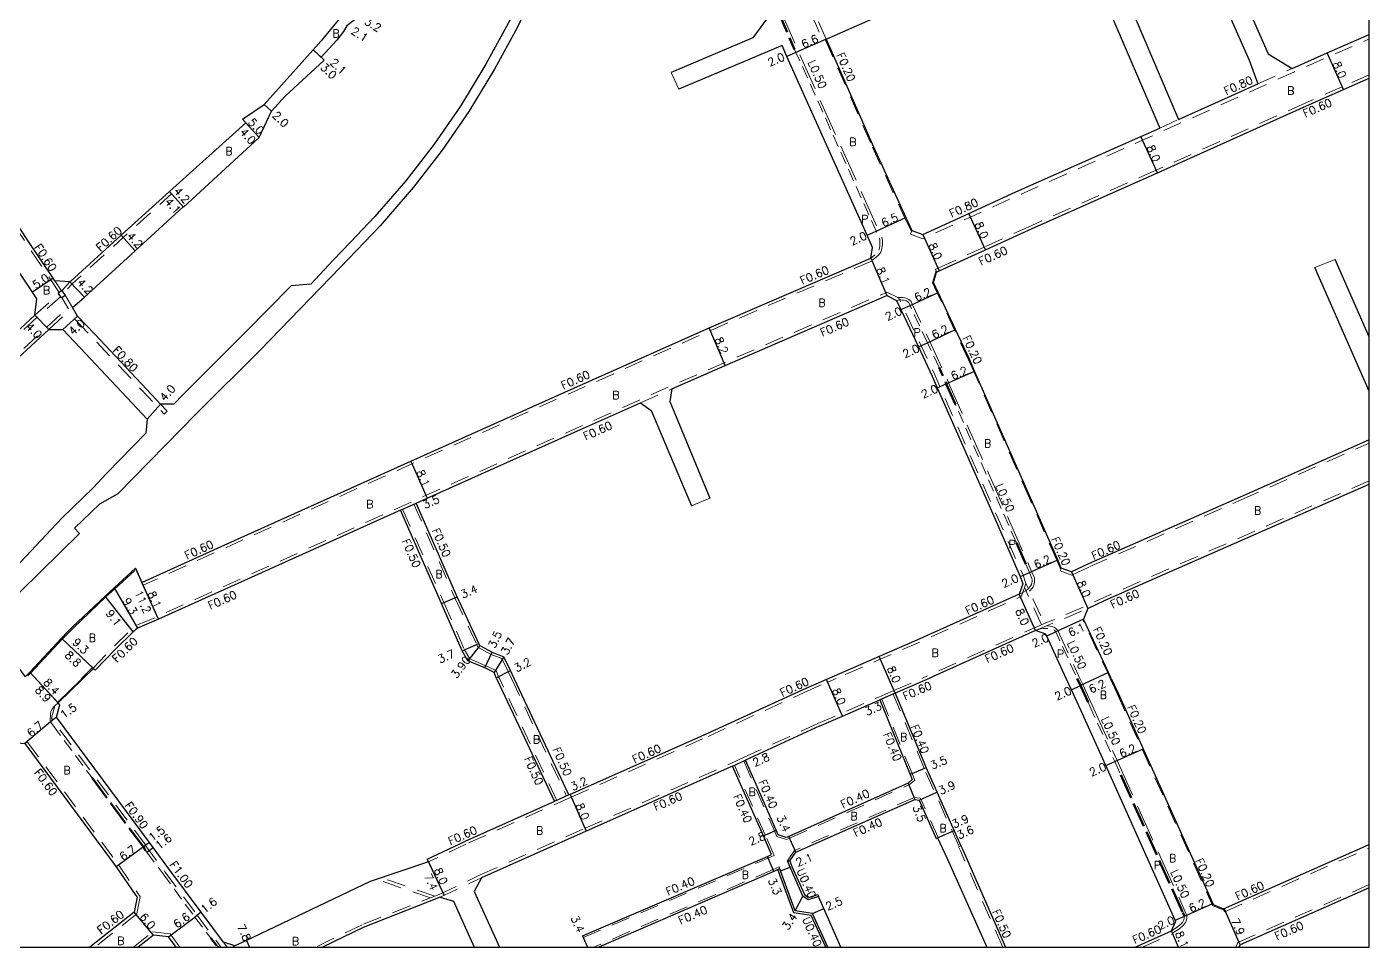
# Model space of a CAD drawing. Header units: metres. Extents: x -3201 to -2398, y -109200 to -108600.
# Drawn here: x -2668.3 to -2400, y -109200 to -109016.1 of the extents above; entities that cross this region are included whole.
import ezdxf

# ---------------------------------------------------------------- set-up
doc = ezdxf.new("R2010")
doc.units = ezdxf.units.M
doc.header["$LTSCALE"] = 2.5
for name, pattern in [('2213000', [1.5, 1, -0.5]), ('2227000', [2.5, 2, -0.5]), ('2232000', [2.5, 1.5, -1]), ('2233000', [4, 3, -1])]:
    doc.linetypes.add(name, pattern=pattern)
for name, color, linetype, lineweight in [('2101000', 177, 'Continuous', 30), ('2101001', 1, 'Continuous', 30), ('2102000', 191, 'Continuous', 30), ('2102001', 191, 'Continuous', 9), ('2213000', 6, '2213000', 9), ('2227000', 3, '2227000', 50), ('2232000', 4, '2232000', 9), ('2233000', 62, '2233000', 9), ('6132000', 1, '6132000', 9), ('6165200', 3, 'Continuous', 30), ('9201100', 215, 'Continuous', 30), ('9203500', 155, 'Continuous', 30)]:
    doc.layers.add(name, color=color, linetype=linetype, lineweight=lineweight)
for name, color, linetype in [('2231000', 162, 'Continuous'), ('2235000', 7, 'Continuous'), ('9201500', 222, 'Continuous'), ('9202100', 82, 'Continuous'), ('999', 7, 'Continuous')]:
    doc.layers.add(name, color=color, linetype=linetype)
doc.styles.add('Dm_Anotation', font='txt.shx', dxfattribs={"bigfont": 'pscdm.shx'})
doc.linetypes.add('6132000', pattern='A,1e-07,[100,DM.shx,S=0.25,R=0,X=0,Y=0],0.05,[100,DM.shx,S=0.2,R=0,X=0,Y=0],0.05,[100,DM.shx,S=0.15,R=0,X=0,Y=0],0.05,[100,DM.shx,S=0.1,R=0,X=0,Y=0],0.05,[100,DM.shx,S=0.05,R=0,X=0,Y=0],4.8', length=5)

msp = doc.modelspace()

# ---------------------------------------------------------------- linework, layer by layer
at = {"layer": '2101000'}
for points in [[(-2605.18, -108976.18), (-2603.35, -108988.23), (-2602.4, -108994.16), (-2602.14, -108996.56), (-2602.01, -108998.48), (-2602.04, -109000.17), (-2602.15, -109001.47), (-2602.35, -109002.95), (-2602.61, -109004.54), (-2603.11, -109007.35), (-2603.96, -109011.02), (-2604.5, -109012.32), (-2606.13, -109014.75), (-2609.48, -109018.87), (-2611.09, -109020.68), (-2620.89, -109031.62)], [(-2624.58, -109035.26), (-2625.24, -109034.52), (-2620.89, -109031.62)], [(-2639.85, -109048.98), (-2649.47, -109057.71), (-2659.58, -109066.88), (-2659.75, -109067.04), (-2662.74, -109066.83), (-2663.1, -109066.3), (-2667.87, -109059.14), (-2678.91, -109042.6), (-2682.76, -109036.63)], [(-2624.58, -109035.26), (-2639.85, -109048.98)], [(-2577.79, -109139.7), (-2577.96, -109139.34), (-2582.31, -109129.96), (-2590.52, -109111.25), (-2588.29, -109110.25), (-2557.64, -109096.56), (-2545.64, -109091.21)], [(-2456.27, -109132.31), (-2452.78, -109130.67), (-2422.61, -109117.4), (-2400, -109107.45)], [(-2460.57, -109146.3), (-2464.45, -109137.84), (-2464.61, -109137.48), (-2466.68, -109136.73), (-2487.17, -109145.94), (-2487.98, -109146.3)], [(-2570.93, -109146.29), (-2571.67, -109144.7), (-2573.02, -109141.95)], [(-2629.04, -109199.01), (-2633.5, -109193.01), (-2639.94, -109184.34), (-2643.1, -109180.1), (-2643.85, -109179.09), (-2662.45, -109154.07), (-2661.72, -109151.56), (-2662.06, -109151.19), (-2657.06, -109146.29)], [(-2574.45, -109146.29), (-2562.88, -109170.88)], [(-2508.02, -109146.3), (-2508.48, -109146.49), (-2513.21, -109148.55), (-2532.38, -109157.34), (-2559.76, -109169.49), (-2560, -109169.59), (-2570.93, -109146.29)], [(-2487.98, -109146.3), (-2494.79, -109149.26), (-2488.57, -109164.15), (-2481.62, -109179.74), (-2481.26, -109180.56), (-2472.68, -109200)], [(-2446.79, -109200), (-2439.5, -109196.76), (-2438.66, -109194.83), (-2438.75, -109194.64), (-2452.67, -109163.72), (-2457.66, -109152.66), (-2459.53, -109148.57), (-2460.57, -109146.3)], [(-2451.55, -109146.3), (-2450.2, -109149.25), (-2445.19, -109160.36), (-2431.27, -109191.28), (-2431.17, -109191.5), (-2429.15, -109192.37), (-2400, -109179.51)], [(-2509.95, -109155.86), (-2505.28, -109153.83), (-2497.81, -109150.58), (-2491.75, -109165.47), (-2491.33, -109166.49), (-2492.16, -109167.2), (-2516.03, -109177.86), (-2516.52, -109178.08), (-2518.13, -109177.54), (-2518.55, -109176.59), (-2524.67, -109162.61)], [(-2509.95, -109155.86), (-2524.67, -109162.61)], [(-2674.01, -109158.84), (-2668.73, -109159.33), (-2650.46, -109183.93), (-2646.55, -109189.71), (-2646.3, -109190.04), (-2646.88, -109192.98), (-2655.73, -109200)], [(-2519.48, -109181.5), (-2521.11, -109177.72), (-2527.25, -109163.81), (-2556.51, -109176.8), (-2577.47, -109186.13)], [(-2562.88, -109170.88), (-2580.81, -109178.86)], [(-2515.8, -109182.77), (-2514.63, -109181), (-2490.85, -109170.47), (-2489.96, -109170.61), (-2486.56, -109178.26), (-2486.28, -109178.14), (-2484.39, -109182.27), (-2476.43, -109200)], [(-2588.33, -109182.41), (-2580.81, -109178.86)], [(-2588.33, -109182.41), (-2588.08, -109182.96), (-2599.69, -109186.91), (-2624.57, -109198.73), (-2626.76, -109199.74)], [(-2557.28, -109197.71), (-2520.3, -109181.86), (-2519.48, -109181.5)], [(-2508.2, -109200), (-2511.29, -109193.29), (-2514.72, -109192.77), (-2517.66, -109184.78), (-2517.81, -109184.37), (-2518.19, -109184.51), (-2519, -109184.86), (-2554.02, -109200)], [(-2505.62, -109200), (-2509.01, -109192.29), (-2510.09, -109189.86), (-2512.13, -109190.53), (-2513.22, -109189.78), (-2515.76, -109184.01), (-2516.25, -109182.72), (-2515.8, -109182.77)], [(-2585.69, -109190.01), (-2601.08, -109196.06), (-2609.25, -109200)], [(-2400, -109188.17), (-2425.78, -109199.52)], [(-2638.52, -109200), (-2640.05, -109197.94), (-2643.03, -109197.59), (-2646.07, -109200)], [(-2626.76, -109199.74), (-2629.04, -109199.01)]]:
    msp.add_lwpolyline(points, dxfattribs=at)
at = {"layer": '2101000', "flags": 128}
for points in [[(-2602.9, -108975.84), (-2601.19, -108987.84), (-2600.8, -108987.76), (-2599.84, -108993.11), (-2599.46, -108995.54), (-2599.28, -108998.21), (-2599.24, -109000.33), (-2599.72, -109004.78), (-2600.52, -109008.56), (-2601.37, -109011.65), (-2601.82, -109013.97), (-2604.37, -109015.9), (-2605.04, -109016.97), (-2606.35, -109018.75), (-2609.54, -109022.14), (-2608.91, -109022.74)], [(-2508.55, -109018.52), (-2499.1, -109040.04), (-2492.63, -109054.19), (-2491.4, -109056.74)], [(-2415.39, -109024.38), (-2408.4, -109021.27), (-2400, -109017.63)], [(-2676.41, -109135.53), (-2672, -109141.46), (-2668.65, -109145.96), (-2667.75, -109145.01), (-2661.4, -109138.24), (-2660.23, -109137.01), (-2659.2, -109136.01), (-2652.7, -109129.83), (-2650.9, -109128.19), (-2646.65, -109124.29), (-2645.37, -109127.11), (-2629.53, -109119.93), (-2591.61, -109102.86), (-2560.8, -109089.11), (-2531.95, -109076.22), (-2499.62, -109062.31), (-2499.27, -109060.14), (-2500.37, -109057.7), (-2506.11, -109044.96), (-2516.43, -109021.98), (-2517.38, -109019.77)], [(-2638.95, -109091.5), (-2641.65, -109091.47), (-2643.38, -109089.6), (-2654.78, -109077.51), (-2658.19, -109073.87), (-2659.21, -109072.19), (-2656.85, -109070.08), (-2646.66, -109060.83), (-2637.1, -109052.03), (-2637.04, -109052.1), (-2621.87, -109038.2), (-2619.42, -109032.94), (-2616.75, -109030.02), (-2608.91, -109022.74)], [(-2400, -109098.61), (-2425.81, -109110.07), (-2456.1, -109123.39), (-2459.48, -109124.98), (-2461.55, -109124.24), (-2462.26, -109122.61), (-2467.73, -109110.17), (-2478.87, -109084.89), (-2479.91, -109082.51), (-2482.69, -109076.58), (-2486.16, -109069.14), (-2487.07, -109067.19), (-2486.47, -109065.08), (-2485.94, -109064.84), (-2476.69, -109060.63), (-2467.34, -109056.37), (-2442.34, -109045.28), (-2412.53, -109031.86), (-2405.15, -109028.58), (-2400, -109026.35)], [(-2438.09, -109034.59), (-2422.23, -109027.45)], [(-2489.25, -109057.56), (-2480.01, -109053.35), (-2470.62, -109049.07), (-2445.62, -109037.98), (-2441.87, -109036.29)], [(-2682.76, -109088.41), (-2681.64, -109087.38), (-2678.24, -109084.27), (-2666.77, -109073.72), (-2666.36, -109070.44), (-2667.23, -109069.11), (-2671.9, -109062.11), (-2680.88, -109048.67), (-2682.76, -109050.32)], [(-2491.4, -109056.74), (-2489.25, -109057.56)], [(-2539.42, -109088.43), (-2528.72, -109083.76), (-2496.42, -109069.75), (-2494.46, -109070.75), (-2493.6, -109072.58), (-2490.12, -109080.04), (-2487.39, -109085.88), (-2486.37, -109088.2), (-2475.26, -109113.41), (-2469.76, -109125.9), (-2469.26, -109127.36), (-2469.98, -109129.44), (-2490.41, -109138.63), (-2497.98, -109141.92), (-2508.02, -109146.3)], [(-2682.76, -109093.83), (-2678.94, -109090.33), (-2675.53, -109087.21), (-2663.96, -109076.57), (-2661.16, -109076.55), (-2657.71, -109080.23), (-2646.31, -109092.32), (-2644.28, -109094.49)], [(-2644.28, -109094.49), (-2644.56, -109097.27)], [(-2574.45, -109146.29), (-2574.5, -109146.2), (-2574.89, -109145.08), (-2576.81, -109144.21), (-2580.16, -109142.8), (-2581.31, -109140.81), (-2585.42, -109131.33), (-2593.67, -109112.67), (-2626.2, -109127.31), (-2642.01, -109134.48), (-2646.21, -109136.22), (-2647.12, -109137.01), (-2650.62, -109140.43), (-2654.66, -109144.65), (-2655.02, -109144.3), (-2657.06, -109146.29)], [(-2456.27, -109132.31), (-2457.09, -109134.46)], [(-2451.55, -109146.3), (-2452.09, -109145.12), (-2457.09, -109134.46)], [(-2577.79, -109139.7), (-2575.32, -109141.04), (-2573.02, -109141.95)], [(-2425.97, -109200), (-2425.78, -109199.52)]]:
    msp.add_lwpolyline(points, dxfattribs=at)
at = {"layer": '2101001'}
msp.add_lwpolyline([(-2557.28, -109197.71), (-2557.12, -109198.08), (-2556.29, -109200)], dxfattribs=at)
at = {"layer": '2102000', "flags": 128}
for points in [[(-2555.64, -108967.53), (-2557.07, -108977.2), (-2559.12, -108986.46), (-2562.73, -108997.67), (-2565.49, -109005.71), (-2570.27, -109016.16), (-2574.84, -109024.5), (-2579.99, -109033.02), (-2585.32, -109040.73), (-2591.06, -109048.09), (-2597.73, -109055.86), (-2605.63, -109064.1), (-2621.72, -109080.72), (-2634.38, -109093.27), (-2650.18, -109109.41), (-2653.85, -109111.48), (-2658.79, -109116.26), (-2657.79, -109117.36), (-2669.64, -109128.91), (-2676.41, -109135.53)], [(-2558, -108969.07), (-2559.04, -108976.83), (-2561.05, -108985.94), (-2564.62, -108997.02), (-2567.35, -109004.97), (-2572.06, -109015.26), (-2576.57, -109023.5), (-2581.67, -109031.94), (-2586.93, -109039.54), (-2592.61, -109046.82), (-2598.75, -109053.97), (-2603.63, -109059.13), (-2607.08, -109062.73), (-2611.58, -109067.48), (-2615.53, -109067.8), (-2624.64, -109077.1), (-2637.08, -109089.57), (-2638.95, -109091.5)], [(-2458.16, -108998.26), (-2441.87, -109036.29)], [(-2426.18, -109003.22), (-2426.91, -109006.16), (-2420.22, -109021.47), (-2415.39, -109024.38)], [(-2432.97, -109006.28), (-2438.76, -109008.9), (-2446.54, -109012.4), (-2446.8, -109014.25), (-2438.09, -109034.59)], [(-2432.97, -109006.28), (-2430.76, -109007.31), (-2424.01, -109022.74), (-2422.23, -109027.45)], [(-2508.55, -109018.52), (-2489.61, -109010.14)], [(-2519.76, -109013.51), (-2523.22, -109018.27), (-2539.53, -109025.21)], [(-2517.38, -109019.77), (-2537.98, -109028.53)], [(-2400, -109088.87), (-2410.85, -109064.16)], [(-2400, -109078), (-2406.77, -109062.58)], [(-2539.42, -109088.43), (-2539.82, -109090.96), (-2531.79, -109110.24)], [(-2545.64, -109091.21), (-2543.55, -109092.76), (-2535.48, -109111.8)], [(-2644.56, -109097.27), (-2652.41, -109105.36), (-2655.1, -109108.23), (-2661.27, -109114.2), (-2664.54, -109117.66), (-2672.51, -109126.13), (-2677.61, -109130.84), (-2680.15, -109130.78)]]:
    msp.add_lwpolyline(points, dxfattribs=at)
at = {"layer": '2102000'}
for points in [[(-2577.47, -109186.13), (-2578.89, -109188.85), (-2573.88, -109200)], [(-2585.69, -109190.01), (-2583.08, -109190.8), (-2578.89, -109200)]]:
    msp.add_lwpolyline(points, dxfattribs=at)
at = {"layer": '2102001', "flags": 128}
for points in [[(-2539.53, -109025.21), (-2537.98, -109028.53)], [(-2410.85, -109064.16), (-2406.77, -109062.58)], [(-2535.48, -109111.8), (-2531.79, -109110.24)]]:
    msp.add_lwpolyline(points, dxfattribs=at)
at = {"layer": '2213000', "flags": 128}
for points in [[(-2514.85, -109020.59), (-2514.59, -109021.17), (-2504.29, -109044.14), (-2498.54, -109056.88), (-2497.88, -109058.37), (-2497.82, -109058.73), (-2497.8, -109059.08), (-2497.81, -109059.49), (-2497.83, -109059.89), (-2497.88, -109060.25), (-2497.96, -109060.56), (-2498.07, -109060.84), (-2498.42, -109061.3), (-2498.87, -109061.73), (-2499.62, -109062.31)], [(-2470.53, -109119.18), (-2473.41, -109112.65), (-2482.7, -109091.56)], [(-2466.68, -109136.73), (-2466.25, -109136.55), (-2465.68, -109136.4), (-2465.11, -109136.32), (-2464.65, -109136.29), (-2464.27, -109136.3), (-2463.93, -109136.33), (-2463.61, -109136.39), (-2463.37, -109136.46), (-2463.18, -109136.52), (-2462.93, -109136.68), (-2462.63, -109137), (-2458.37, -109146.3)]]:
    msp.add_lwpolyline(points, dxfattribs=at)
at = {"layer": '2213000'}
for points in [[(-2485.98, -109084.17), (-2488.3, -109079.2), (-2491.79, -109071.73), (-2492.02, -109071.25), (-2492.14, -109071.09), (-2492.3, -109070.97), (-2492.48, -109070.86), (-2492.71, -109070.77), (-2492.95, -109070.71), (-2493.28, -109070.67), (-2493.65, -109070.65), (-2493.84, -109070.66), (-2494.46, -109070.75)], [(-2469.98, -109129.44), (-2469.23, -109129.12), (-2469.1, -109129.07), (-2468.62, -109128.76), (-2468.14, -109128.36), (-2468.12, -109128.35), (-2467.82, -109128.02), (-2467.63, -109127.74), (-2467.51, -109127.51), (-2467.43, -109127.21), (-2467.39, -109126.91), (-2467.38, -109126.58), (-2467.41, -109126.3), (-2467.93, -109125.1), (-2468.65, -109123.47)], [(-2662.06, -109151.19), (-2662.72, -109151.77), (-2662.95, -109152), (-2663.15, -109152.23), (-2663.34, -109152.49), (-2663.43, -109152.64), (-2663.5, -109152.77), (-2663.54, -109152.9), (-2663.57, -109153.13), (-2663.59, -109153.33), (-2663.62, -109153.64), (-2663.65, -109153.93), (-2663.67, -109154.31), (-2663.66, -109154.62), (-2663.65, -109154.96), (-2663.38, -109155.33), (-2663.11, -109155.7), (-2655.32, -109166.17)], [(-2456.18, -109151.07), (-2455.84, -109151.82), (-2450.85, -109162.89), (-2449.65, -109165.57)], [(-2644.6, -109180.7), (-2644.38, -109181.05), (-2641.11, -109185.35), (-2634.75, -109194), (-2631.57, -109198.18)], [(-2436.93, -109193.82), (-2436.95, -109194.19), (-2437.06, -109194.54), (-2437.18, -109194.83), (-2437.33, -109195.06), (-2437.62, -109195.4), (-2438.04, -109195.77), (-2438.56, -109196.16), (-2439.5, -109196.76)], [(-2630.44, -109199.6), (-2630.27, -109199.73), (-2630.09, -109199.87), (-2629.9, -109200)], [(-2627.36, -109200), (-2627.2, -109199.95), (-2626.76, -109199.74)]]:
    msp.add_lwpolyline(points, dxfattribs=at)
at = {"layer": '2227000', "flags": 128}
for points in [[(-2518.34, -109012.54), (-2514.85, -109020.59)], [(-2482.7, -109091.56), (-2484.54, -109087.39), (-2485.57, -109085.06), (-2485.98, -109084.17)], [(-2468.65, -109123.47), (-2470.53, -109119.18)]]:
    msp.add_lwpolyline(points, dxfattribs=at)
at = {"layer": '2227000'}
for points in [[(-2458.37, -109146.3), (-2457.71, -109147.73), (-2456.18, -109151.07)], [(-2655.32, -109166.17), (-2645.05, -109179.98), (-2644.6, -109180.7)], [(-2449.65, -109165.57), (-2437.26, -109193.08), (-2436.93, -109193.82)], [(-2631.57, -109198.18), (-2630.62, -109199.42), (-2630.44, -109199.6)]]:
    msp.add_lwpolyline(points, dxfattribs=at)
at = {"layer": '2231000'}
for points in [[(-2508.64, -109200), (-2511.57, -109193.66), (-2515.01, -109193.13), (-2518.19, -109184.51)], [(-2515.8, -109182.77), (-2515.39, -109183.86), (-2512.9, -109189.51), (-2512.06, -109190.09), (-2510.25, -109189.49), (-2510.09, -109189.86)]]:
    msp.add_lwpolyline(points, dxfattribs=at)
at = {"layer": '2232000', "flags": 128}
for points in [[(-2510.06, -109015.1), (-2508.55, -109018.52), (-2508.73, -109018.6), (-2509.19, -109018.8), (-2510.7, -109015.39), (-2523.53, -108986.78), (-2526.44, -108979.91), (-2525.8, -108979.63)], [(-2491.4, -109056.74), (-2491.69, -109057.49), (-2489.23, -109058.42), (-2479.68, -109054.08), (-2470.29, -109049.8), (-2445.3, -109038.71), (-2441.55, -109037.02), (-2437.76, -109035.32), (-2421.9, -109028.18), (-2415.07, -109025.11), (-2408.08, -109022), (-2400, -109018.5)], [(-2422.23, -109027.45), (-2415.39, -109024.38)], [(-2441.87, -109036.29), (-2438.09, -109034.59)], [(-2661.9, -109069.17), (-2668.37, -109059.48), (-2679.41, -109042.93), (-2682.76, -109037.74)], [(-2639.85, -109048.98), (-2639.45, -109049.43), (-2649.07, -109058.15), (-2659.17, -109067.32), (-2659.32, -109067.46), (-2660.94, -109069.28)], [(-2645.37, -109127.11), (-2645.12, -109127.66), (-2629.28, -109120.47), (-2591.37, -109103.41), (-2560.56, -109089.65), (-2531.71, -109076.77), (-2499.39, -109062.86), (-2499.42, -109062.79), (-2499.62, -109062.31)], [(-2661.41, -109068.82), (-2662.74, -109066.83)], [(-2659.75, -109067.04), (-2661.3, -109068.78)], [(-2666.77, -109073.72), (-2661.96, -109069.53)], [(-2659.21, -109072.19), (-2660.7, -109069.73)], [(-2655.02, -109144.3), (-2655.1, -109144.23), (-2651.05, -109140), (-2647.52, -109136.57), (-2646.53, -109135.71), (-2642.25, -109133.93), (-2626.44, -109126.76), (-2593.92, -109112.13), (-2590.76, -109110.71), (-2588.53, -109109.7), (-2557.88, -109096.02), (-2545.89, -109090.66), (-2539.66, -109087.88), (-2528.96, -109083.21), (-2496.65, -109069.2)], [(-2496.65, -109069.2), (-2496.4, -109069.09), (-2494.22, -109070.19), (-2494, -109070.31), (-2493.06, -109072.33), (-2489.57, -109079.79), (-2486.84, -109085.64), (-2485.82, -109087.95), (-2474.71, -109113.16), (-2469.2, -109125.69), (-2468.71, -109127.14), (-2467.92, -109128.84), (-2464.94, -109135.34)], [(-2682.76, -109089.22), (-2681.23, -109087.83), (-2677.83, -109084.71), (-2666.37, -109074.16), (-2661.61, -109070.02)], [(-2682.76, -109093.02), (-2679.34, -109089.89), (-2675.93, -109086.77), (-2660.12, -109072.22)], [(-2641.65, -109091.47), (-2640.32, -109092.91), (-2640.88, -109093.49), (-2643.97, -109090.15), (-2655.36, -109078.06), (-2658.83, -109074.36), (-2659.81, -109072.75), (-2660.12, -109072.22), (-2661.35, -109070.19)], [(-2663.96, -109076.57), (-2659.81, -109072.75)], [(-2545.64, -109091.21), (-2539.42, -109088.43)], [(-2400, -109106.8), (-2422.85, -109116.85), (-2453.03, -109130.12), (-2456.51, -109131.76), (-2464.94, -109135.34)], [(-2593.22, -109112.47), (-2590.97, -109111.46)], [(-2468.62, -109127.33), (-2469.49, -109129.88), (-2490.17, -109139.18), (-2497.74, -109142.47), (-2506.52, -109146.3)], [(-2465.49, -109135.58), (-2468.9, -109128.15)], [(-2466.68, -109136.73), (-2464.47, -109135.79), (-2456.27, -109132.31)], [(-2465.49, -109135.58), (-2466.92, -109136.18), (-2489.42, -109146.3)], [(-2451.77, -109146.3), (-2452.27, -109145.2), (-2457.27, -109134.54), (-2457.09, -109134.46)], [(-2426.62, -109200), (-2426.24, -109199.07)]]:
    msp.add_lwpolyline(points, dxfattribs=at)
at = {"layer": '2232000'}
for points in [[(-2508.73, -109018.6), (-2499.29, -109040.12), (-2492.81, -109054.28), (-2491.5, -109057)], [(-2400, -109025.69), (-2405.39, -109028.03), (-2412.77, -109031.31), (-2442.59, -109044.73), (-2467.59, -109055.82), (-2476.94, -109060.08), (-2486.19, -109064.29), (-2486.72, -109064.53), (-2486.47, -109065.08)], [(-2461.65, -109124.52), (-2462.44, -109122.69), (-2467.91, -109110.25), (-2479.05, -109084.97), (-2480.1, -109082.59), (-2482.87, -109076.66), (-2486.34, -109069.23), (-2487.28, -109067.21), (-2486.59, -109064.8)], [(-2461.55, -109124.24), (-2461.65, -109124.52), (-2461.75, -109124.8), (-2459.45, -109125.63), (-2455.85, -109123.94), (-2425.57, -109110.61), (-2400, -109099.27)], [(-2593.22, -109112.47), (-2584.96, -109131.13), (-2580.86, -109140.59), (-2579.81, -109142.4), (-2576.61, -109143.75), (-2574.49, -109144.71), (-2574.04, -109146), (-2573.89, -109146.29)], [(-2590.97, -109111.46), (-2582.76, -109130.17), (-2578.41, -109139.55), (-2578.17, -109140.07), (-2575.53, -109141.5), (-2573.39, -109142.32), (-2572.12, -109144.92), (-2571.48, -109146.29)], [(-2465.49, -109135.58), (-2464.94, -109135.34)], [(-2585.92, -109189.46), (-2577.72, -109185.58), (-2556.76, -109176.25), (-2527.49, -109163.26), (-2524.93, -109162.06), (-2510.19, -109155.31), (-2498.05, -109150.03), (-2495.03, -109148.71), (-2489.42, -109146.3)], [(-2562.42, -109170.67), (-2573.89, -109146.29)], [(-2571.48, -109146.29), (-2560.45, -109169.8)], [(-2559.52, -109170.04), (-2532.14, -109157.89), (-2512.96, -109149.1), (-2508.24, -109147.04), (-2506.52, -109146.3)], [(-2451.77, -109146.3), (-2450.38, -109149.33), (-2445.38, -109160.44), (-2431.32, -109191.65), (-2429.03, -109192.64)], [(-2494.79, -109149.26), (-2495.15, -109149.42), (-2497.45, -109150.42), (-2497.81, -109150.58)], [(-2481.99, -109179.91), (-2488.94, -109164.31), (-2495.15, -109149.42)], [(-2644.57, -109179.62), (-2663.44, -109154.24), (-2662.72, -109151.77), (-2662.06, -109151.19)], [(-2525.04, -109162.78), (-2518.91, -109176.75), (-2518.43, -109177.87), (-2516.5, -109178.51), (-2515.87, -109178.23), (-2491.95, -109167.55), (-2490.85, -109166.6), (-2491.39, -109165.32), (-2497.45, -109150.42)], [(-2668.73, -109159.33), (-2668.28, -109158.94), (-2649.97, -109183.59), (-2646.07, -109189.36), (-2645.66, -109189.89), (-2646.34, -109193.32), (-2654.77, -109200)], [(-2557.28, -109197.71), (-2557.12, -109198.08), (-2520.14, -109182.23), (-2518.96, -109181.71), (-2520.75, -109177.56), (-2526.88, -109163.64)], [(-2527.25, -109163.81), (-2526.88, -109163.64), (-2525.04, -109162.78), (-2524.67, -109162.61)], [(-2559.52, -109170.04), (-2580.56, -109179.4), (-2588.08, -109182.96)], [(-2560, -109169.59), (-2562.88, -109170.88)], [(-2486.56, -109178.26), (-2486.19, -109178.09), (-2489.69, -109170.25), (-2490.91, -109170.06), (-2514.9, -109180.69), (-2516.25, -109182.72)], [(-2643.85, -109179.09), (-2644.57, -109179.62), (-2644.65, -109179.68), (-2640.74, -109184.94), (-2634.3, -109193.6), (-2629.85, -109199.6), (-2629.55, -109200)], [(-2473.23, -109200), (-2481.72, -109180.77), (-2482.08, -109179.95), (-2481.99, -109179.91), (-2481.62, -109179.74)], [(-2429.15, -109192.37), (-2429.03, -109192.64), (-2428.91, -109192.92), (-2400, -109180.17)], [(-2517.81, -109184.37), (-2517.96, -109183.98), (-2519.16, -109184.5), (-2555.03, -109200)], [(-2587.64, -109190.14), (-2598.39, -109186.47)], [(-2586.78, -109189.8), (-2597.46, -109186.15)], [(-2585.69, -109190.01), (-2577.47, -109186.13)], [(-2426.24, -109199.07), (-2400, -109187.51)], [(-2585.92, -109189.46), (-2601.32, -109195.51), (-2610.63, -109200)], [(-2647.04, -109200), (-2643.21, -109196.96), (-2639.72, -109197.37), (-2637.77, -109200)], [(-2445.32, -109200), (-2439.26, -109197.31), (-2439.3, -109197.22), (-2439.5, -109196.76)], [(-2629.04, -109199.01), (-2628.3, -109200)]]:
    msp.add_lwpolyline(points, dxfattribs=at)
at = {"layer": '2233000', "flags": 128}
for points in [[(-2544.87, -108962.25), (-2544.98, -108961.76), (-2544.12, -108961.58), (-2543.65, -108961.57), (-2543.23, -108961.64), (-2542.92, -108961.71), (-2542.31, -108961.85), (-2541.72, -108962.04), (-2541.18, -108962.28), (-2540.76, -108962.52), (-2540.27, -108962.91), (-2539.84, -108963.36), (-2539.5, -108963.83), (-2539.26, -108964.23), (-2538.96, -108964.83), (-2535.24, -108973.01), (-2528.1, -108988.81), (-2514.14, -109020.97), (-2503.83, -109043.93), (-2498.09, -109056.68), (-2497.39, -109058.22), (-2497.32, -109058.68), (-2497.3, -109059.08), (-2497.31, -109059.51), (-2497.33, -109059.94), (-2497.39, -109060.34), (-2497.48, -109060.71), (-2497.64, -109061.09), (-2498.04, -109061.63), (-2498.54, -109062.11), (-2499.42, -109062.79)], [(-2494.22, -109070.19), (-2494.1, -109070.17), (-2493.65, -109070.15), (-2493.24, -109070.17), (-2492.86, -109070.22), (-2492.55, -109070.29), (-2492.26, -109070.41), (-2492.02, -109070.56), (-2491.79, -109070.73), (-2491.59, -109070.98), (-2491.34, -109071.52), (-2487.85, -109078.99), (-2485.11, -109084.85), (-2484.08, -109087.19), (-2472.95, -109112.45), (-2467.48, -109124.9), (-2466.91, -109126.17), (-2466.88, -109126.56), (-2466.89, -109126.96), (-2466.95, -109127.31), (-2467.04, -109127.69), (-2467.2, -109128), (-2467.43, -109128.33), (-2467.77, -109128.7), (-2467.92, -109128.84)], [(-2464.47, -109135.79), (-2464.24, -109135.8), (-2463.87, -109135.84), (-2463.49, -109135.9), (-2463.22, -109135.98), (-2462.96, -109136.07), (-2462.61, -109136.29), (-2462.21, -109136.72), (-2457.82, -109146.3)]]:
    msp.add_lwpolyline(points, dxfattribs=at)
at = {"layer": '2233000'}
msp.add_lwpolyline([(-2457.82, -109146.3), (-2457.26, -109147.52), (-2455.38, -109151.61), (-2450.4, -109162.69), (-2436.79, -109192.91), (-2436.42, -109193.72), (-2436.45, -109194.28), (-2436.59, -109194.72), (-2436.74, -109195.07), (-2436.93, -109195.36), (-2437.26, -109195.75), (-2437.73, -109196.16), (-2438.28, -109196.57), (-2439.3, -109197.22)], dxfattribs=at)
at = {"layer": '2235000', "flags": 128}
msp.add_lwpolyline([(-2661.32, -109068.75), (-2661.41, -109068.82), (-2661.9, -109069.17), (-2662.11, -109069.32), (-2661.96, -109069.53), (-2661.61, -109070.02), (-2661.44, -109070.26), (-2661.35, -109070.19), (-2660.7, -109069.73), (-2660.65, -109069.69), (-2660.94, -109069.28), (-2661.3, -109068.78)], close=True, dxfattribs=at)
at = {"layer": '6132000', "flags": 128}
msp.add_lwpolyline([(-2655.2, -109144.12), (-2657.42, -109146.29)], dxfattribs=at)
at = {"layer": '6132000'}
msp.add_lwpolyline([(-2662.27, -109151.18), (-2657.37, -109146.39)], dxfattribs=at)
at = {"layer": '6165200', "flags": 128}
msp.add_lwpolyline([(-2646.73, -109124.7), (-2650.73, -109128.38), (-2652.53, -109130.01), (-2659.03, -109136.19), (-2660.05, -109137.18), (-2661.22, -109138.41), (-2667.56, -109145.18), (-2668.15, -109145.79)], dxfattribs=at)
at = {"layer": '9201100', "flags": 128}
for points in [[(-2508.55, -109018.52), (-2514.59, -109021.17)], [(-2611.09, -109020.68), (-2609.54, -109022.14)], [(-2611.09, -109020.68), (-2608.91, -109022.74)], [(-2514.59, -109021.17), (-2516.43, -109021.98)], [(-2405.15, -109028.58), (-2408.4, -109021.27)], [(-2619.42, -109032.94), (-2620.89, -109031.62)], [(-2621.87, -109038.2), (-2625.24, -109034.52)], [(-2624.58, -109035.26), (-2621.87, -109038.2)], [(-2442.34, -109045.28), (-2445.62, -109037.98)], [(-2639.85, -109048.98), (-2637.1, -109052.03)], [(-2639.85, -109048.98), (-2637.04, -109052.1)], [(-2476.69, -109060.63), (-2480.01, -109053.35)], [(-2498.54, -109056.88), (-2492.63, -109054.19)], [(-2649.47, -109057.71), (-2646.66, -109060.83)], [(-2500.37, -109057.7), (-2498.54, -109056.88)], [(-2489.25, -109057.56), (-2485.94, -109064.84)], [(-2499.62, -109062.31), (-2496.42, -109069.75)], [(-2663.1, -109066.3), (-2667.23, -109069.11)], [(-2659.75, -109067.04), (-2656.85, -109070.08)], [(-2491.79, -109071.73), (-2486.16, -109069.14)], [(-2493.6, -109072.58), (-2491.79, -109071.73)], [(-2666.77, -109073.72), (-2663.96, -109076.57)], [(-2661.16, -109076.55), (-2658.19, -109073.87)], [(-2528.72, -109083.76), (-2531.95, -109076.22)], [(-2488.3, -109079.2), (-2482.69, -109076.58)], [(-2490.12, -109080.04), (-2488.3, -109079.2)], [(-2484.54, -109087.39), (-2478.87, -109084.89)], [(-2486.37, -109088.2), (-2484.54, -109087.39)], [(-2644.28, -109094.49), (-2641.65, -109091.47)], [(-2591.61, -109102.86), (-2588.29, -109110.25)], [(-2593.67, -109112.67), (-2590.52, -109111.25)], [(-2467.93, -109125.1), (-2462.26, -109122.61)], [(-2642.01, -109134.48), (-2646.65, -109124.29)], [(-2469.76, -109125.9), (-2467.93, -109125.1)], [(-2459.48, -109124.98), (-2456.27, -109132.31)], [(-2650.9, -109128.19), (-2646.21, -109136.22)], [(-2642.01, -109134.48), (-2645.37, -109127.11)], [(-2647.12, -109137.01), (-2652.7, -109129.83)], [(-2585.42, -109131.33), (-2582.31, -109129.96)], [(-2466.68, -109136.73), (-2469.98, -109129.44)], [(-2457.09, -109134.46), (-2462.63, -109137)], [(-2661.4, -109138.24), (-2655.02, -109144.3)], [(-2654.66, -109144.65), (-2661.4, -109138.24)], [(-2581.31, -109140.81), (-2577.96, -109139.34)], [(-2462.63, -109137), (-2464.45, -109137.84)], [(-2577.79, -109139.7), (-2580.16, -109142.8)], [(-2576.81, -109144.21), (-2575.32, -109141.04)], [(-2573.02, -109141.95), (-2574.89, -109145.08)], [(-2494.79, -109149.26), (-2497.98, -109141.92)], [(-2574.5, -109146.2), (-2571.67, -109144.7)], [(-2667.75, -109145.01), (-2661.72, -109151.56)], [(-2667.75, -109145.01), (-2662.06, -109151.19)], [(-2452.09, -109145.12), (-2457.71, -109147.73)], [(-2425.78, -109199.52), (-2428.97, -109192.29)]]:
    msp.add_lwpolyline(points, dxfattribs=at)
at = {"layer": '9201100'}
for points in [[(-2505.28, -109153.83), (-2508.48, -109146.49)], [(-2494.79, -109149.26), (-2497.81, -109150.58)], [(-2459.53, -109148.57), (-2457.71, -109147.73)], [(-2663.65, -109154.96), (-2668.73, -109159.33)], [(-2662.45, -109154.07), (-2663.65, -109154.96)], [(-2450.85, -109162.89), (-2445.19, -109160.36)], [(-2527.25, -109163.81), (-2524.67, -109162.61)], [(-2452.67, -109163.72), (-2450.85, -109162.89)], [(-2488.57, -109164.15), (-2491.75, -109165.47)], [(-2492.16, -109167.2), (-2490.85, -109170.47)], [(-2489.96, -109170.61), (-2486.4, -109169.03)], [(-2560, -109169.59), (-2562.88, -109170.88)], [(-2559.76, -109169.49), (-2556.51, -109176.8)], [(-2521.11, -109177.72), (-2518.55, -109176.59)], [(-2486.56, -109178.26), (-2482.99, -109176.67)], [(-2486.28, -109178.14), (-2482.99, -109176.67)], [(-2643.85, -109179.09), (-2645.05, -109179.98)], [(-2514.63, -109181), (-2516.03, -109177.86)], [(-2645.05, -109179.98), (-2650.46, -109183.93)], [(-2644.38, -109181.05), (-2643.1, -109180.1)], [(-2588.33, -109182.41), (-2584.92, -109189.65)], [(-2519, -109184.86), (-2520.3, -109181.86)], [(-2588.08, -109182.96), (-2584.92, -109189.65)], [(-2517.66, -109184.78), (-2515.76, -109184.01)], [(-2514.72, -109192.77), (-2513.22, -109189.78)], [(-2643.03, -109197.59), (-2646.88, -109192.98)], [(-2633.5, -109193.01), (-2634.75, -109194)], [(-2511.29, -109193.29), (-2509.01, -109192.29)], [(-2436.93, -109193.82), (-2431.27, -109191.28)], [(-2640.05, -109197.94), (-2634.75, -109194)], [(-2438.75, -109194.64), (-2436.93, -109193.82)], [(-2557.28, -109197.71), (-2556.29, -109200)], [(-2438.09, -109200), (-2439.5, -109196.76)], [(-2624.45, -109198.67), (-2623.84, -109200)]]:
    msp.add_lwpolyline(points, dxfattribs=at)
at = {"layer": '999'}
msp.add_lwpolyline([(-3200, -109200), (-2400, -109200), (-2400, -108600), (-3200, -108600)], close=True, dxfattribs=at)

# ---------------------------------------------------------------- texts
at = {"layer": '9201500', "style": 'Dm_Anotation'}
for s, rotation, p in [('3.2', 328.3626, (-2601.04, -109015.39)), ('2.1', 327.0231, (-2603.67, -109017.3)), ('6.6', 23.6956, (-2513.08, -109020.4)), ('2.0', 23.6957, (-2519.81, -109024.03)), ('3.0', 316.6209, (-2609.8, -109024.33)), ('2.1', 316.6209, (-2607.88, -109023.37)), ('8.0', 293.9836, (-2407.33, -109023.42)), ('5.0', 312.4904, (-2624.25, -109035.23)), ('2.0', 315.9197, (-2619.4, -109033.92)), ('4.0', 312.6714, (-2625.91, -109037.19)), ('8.0', 294.2223, (-2444.55, -109040.13)), ('4.1', 312.0889, (-2640.91, -109051.09)), ('4.2', 312.0889, (-2639.09, -109048.96)), ('6.5', 24.4576, (-2497.08, -109056.11)), ('8.0', 294.4767, (-2478.92, -109055.49)), ('4.2', 311.9937, (-2648.47, -109057.95)), ('2.0', 24.2435, (-2503.36, -109059.79)), ('8.0', 294.4788, (-2488.17, -109059.7)), ('8.1', 293.3298, (-2498.56, -109064.52)), ('5.0', 34.2414, (-2666.54, -109068.52)), ('4.2', 313.573, (-2658.44, -109067.26)), ('6.2', 24.703, (-2490.47, -109071.02)), ('2.0', 25.0283, (-2496.3, -109074.86)), ('4.0', 42.0712, (-2659.11, -109077.82)), ('4.0', 314.5452, (-2668.71, -109076.12)), ('6.2', 25.0231, (-2486.99, -109078.47)), ('8.2', 293.1666, (-2530.87, -109078.48)), ('2.0', 25.0257, (-2492.81, -109082.32)), ('6.2', 23.7802, (-2483.21, -109086.69)), ('4.0', 48.875, (-2640.75, -109091.03)), ('2.0', 23.7798, (-2489.13, -109090.38)), ('8.1', 294.2283, (-2590.52, -109105.06)), ('3.5', 24.2284, (-2588.78, -109112.44)), ('6.2', 23.7076, (-2466.6, -109124.4)), ('2.0', 23.7437, (-2473.04, -109128.21)), ('3.4', 23.6935, (-2581.21, -109130.35)), ('8.0', 293.7194, (-2458.43, -109127.14)), ('9.3', 300.2753, (-2649.28, -109130.78)), ('11.2', 294.4471, (-2646.87, -109129.13)), ('8.1', 294.4471, (-2644.26, -109129.3)), ('9.1', 307.8429, (-2652.67, -109133.32)), ('8.0', 294.3346, (-2470.78, -109132.78)), ('6.1', 24.6687, (-2459.72, -109138.01)), ('9.3', 316.4544, (-2659.39, -109139.23)), ('3.5', 64.7875, (-2574.76, -109140.41)), ('3.7', 61.5651, (-2572.26, -109141.75)), ('2.0', 24.6249, (-2466.95, -109140.14)), ('8.8', 316.4544, (-2660.9, -109141.81)), ('3.7', 23.6935, (-2585.77, -109143.31)), ('3.90', 52.6629, (-2582.42, -109146.43)), ('3.2', 27.9114, (-2570.38, -109145.08)), ('8.0', 293.5121, (-2496.42, -109144.24)), ('8.4', 312.5965, (-2665.18, -109147.19)), ('6.2', 24.9734, (-2455.59, -109149.31)), ('8.9', 312.5965, (-2666.86, -109148.69)), ('8.0', 293.5357, (-2507.43, -109148.65)), ('2.0', 24.6249, (-2462.42, -109150.74)), ('1.5', 36.6215, (-2660.95, -109154.44)), ('3.3', 23.5202, (-2500.4, -109153.77)), ('6.7', 40.724, (-2667.47, -109158.12)), ('6.2', 24.1666, (-2449.52, -109162.19)), ('2.8', 25.1098, (-2522.78, -109163.98)), ('3.5', 22.5203, (-2487.34, -109164.5)), ('2.0', 24.2435, (-2455.48, -109165.9)), ('3.2', 24.0019, (-2559.22, -109168.77)), ('3.9', 24.0477, (-2485.66, -109169.57)), ('8.0', 293.9324, (-2558.69, -109171.64)), ('3.4', 294.0867, (-2518.48, -109174.06)), ('3.5', 291.8801, (-2491.31, -109172.01)), ('3.9', 24.0091, (-2482.98, -109176.28)), ('1.5', 36.6321, (-2643.3, -109178.95)), ('3.6', 24.0079, (-2481.98, -109178.48)), ('6.7', 36.1314, (-2649.11, -109182.82)), ('1.6', 36.6302, (-2641.93, -109180.58)), ('2.8', 23.6566, (-2523.61, -109179.73)), ('2.1', 21.9565, (-2514.23, -109183.95)), ('8.0', 295.2852, (-2587.03, -109184.6)), ('7.4', 295.2852, (-2589.02, -109185.75)), ('3.3', 293.3765, (-2520.22, -109186.6)), ('1.6', 38.29, (-2632.84, -109193.31)), ('2.5', 23.7898, (-2508.24, -109192.72)), ('6.2', 24.147, (-2435.6, -109193.11)), ('6.0', 309.9483, (-2645.91, -109193.99)), ('6.6', 36.6294, (-2638.32, -109196.3)), ('7.8', 294.773, (-2626.35, -109195.87)), ('3.4', 293.3771, (-2559.66, -109194.13)), ('3.4', 55.5307, (-2516.16, -109196.73)), ('2.0', 24.2436, (-2441.82, -109196.58)), ('7.9', 293.8074, (-2427.65, -109194.65)), ('8.1', 293.4052, (-2438.83, -109197.22))]:
    msp.add_text(s, height=1.6, rotation=rotation, dxfattribs=at).set_placement(p)
at = {"layer": '9202100', "style": 'Dm_Anotation'}
for s, p in [('B', (-2607.26, -109018.19)), ('B', (-2416.39, -109029.61)), ('B', (-2628.67, -109041.73)), ('B', (-2503.95, -109039.88)), ('P', (-2501.53, -109055.3)), ('B', (-2665.13, -109069.51)), ('B', (-2510.09, -109072.01)), ('P', (-2491.09, -109077.95)), ('B', (-2551.31, -109090.46)), ('B', (-2476.97, -109100.12)), ('B', (-2600.51, -109112.28)), ('B', (-2423.02, -109113.53)), ('P', (-2472.08, -109120.27)), ('B', (-2586.69, -109126.26)), ('B', (-2655.98, -109138.98)), ('B', (-2487.49, -109141.99)), ('P', (-2462.43, -109142.2)), ('B', (-2453.87, -109150.4)), ('B', (-2567.18, -109159.27)), ('B', (-2493.78, -109158.81)), ('B', (-2661.05, -109165.46)), ('B', (-2524.06, -109169.78)), ('B', (-2503.71, -109174.63)), ('B', (-2566.56, -109177.51)), ('B', (-2485.92, -109177.03)), ('B', (-2440.01, -109183.04)), ('B', (-2525.44, -109186.33)), ('P', (-2443.07, -109184.39)), ('B', (-2650.29, -109199.53)), ('B', (-2615.37, -109199.62))]:
    msp.add_text(s, height=1.6, dxfattribs=at).set_placement(p)
at = {"layer": '9203500', "style": 'Dm_Anotation'}
for s, rotation, p in [('F0.20', 293.6962, (-2506.51, -109021.67)), ('L0.50', 294.173, (-2512.27, -109023.16)), ('F0.80', 24.2223, (-2428.58, -109029.74)), ('F0.60', 23.9838, (-2412.77, -109034.23)), ('F0.80', 24.4772, (-2483.47, -109054.24)), ('F0.60', 42.2115, (-2653.63, -109061.06)), ('F0.60', 303.7102, (-2666.94, -109060.13)), ('F0.60', 24.4772, (-2477.6, -109063.8)), ('F0.60', 23.277, (-2513.35, -109067.62)), ('F0.60', 23.4397, (-2509.33, -109078.01)), ('F0.20', 295.0191, (-2481.34, -109078.21)), ('F0.80', 313.2934, (-2651.29, -109080.81)), ('F0.60', 24.067, (-2561.11, -109088.59)), ('F0.60', 24.0668, (-2556.66, -109098.75)), ('L0.50', 293.78, (-2474.74, -109107.77)), ('F0.50', 293.6971, (-2587.42, -109116.71)), ('F0.20', 293.7479, (-2463.59, -109118.43)), ('F0.60', 24.3945, (-2636.34, -109122.54)), ('F0.50', 293.7009, (-2593.41, -109118.84)), ('F0.60', 23.7438, (-2455.07, -109122.61)), ('F0.60', 23.7454, (-2451.29, -109132.33)), ('F0.60', 24.2284, (-2631.7, -109132.59)), ('F0.60', 24.204, (-2480.29, -109133.6)), ('F0.20', 295.1096, (-2455.25, -109136.44)), ('F0.60', 44.2133, (-2650.35, -109143.25)), ('L0.50', 294.6233, (-2460.4, -109139.23)), ('F0.60', 24.2056, (-2476.35, -109143.25)), ('F0.60', 24.6164, (-2517.31, -109149.99)), ('F0.60', 23.5202, (-2492.8, -109150.71)), ('F0.20', 294.2439, (-2448.4, -109152.02)), ('F0.40', 292.6617, (-2491.71, -109155.93)), ('L0.50', 294.2422, (-2453.6, -109154.37)), ('F0.40', 292.126, (-2497.18, -109157.44)), ('F0.50', 294.1713, (-2563.29, -109160.48)), ('F0.60', 23.9313, (-2546.88, -109163.32)), ('F0.50', 294.2766, (-2568.98, -109162.3)), ('F0.60', 306.5982, (-2667, -109165.11)), ('F0.40', 293.6564, (-2522.12, -109166.96)), ('F0.40', 24.0633, (-2505.2, -109172.32)), ('F0.90', 306.6297, (-2648.85, -109171.7)), ('F0.60', 23.9325, (-2542.63, -109172.83)), ('F0.40', 293.8038, (-2527.2, -109169.83)), ('F0.40', 23.8927, (-2502.69, -109178.01)), ('F0.60', 24.4387, (-2583.67, -109179.65)), ('F0.20', 294.2439, (-2434.81, -109182.68)), ('F1.00', 306.6295, (-2639.91, -109183.54)), ('U0.40', 293.8096, (-2514.5, -109184.69)), ('L0.50', 294.2439, (-2439.78, -109184.95)), ('F0.40', 23.2054, (-2540.19, -109189.74)), ('F0.60', 23.8074, (-2426.32, -109190.66)), ('F0.60', 38.4149, (-2653.48, -109197.48)), ('F0.40', 23.3763, (-2537.66, -109195.5)), ('F0.50', 293.8186, (-2475.4, -109192.87)), ('U0.40', 293.8096, (-2513.38, -109194.38)), ('F0.60', 23.9714, (-2446.87, -109199.41)), ('F0.60', 23.7655, (-2418.45, -109198.65))]:
    msp.add_text(s, height=1.6, rotation=rotation, dxfattribs=at).set_placement(p)

doc.saveas('drawing.dxf')
